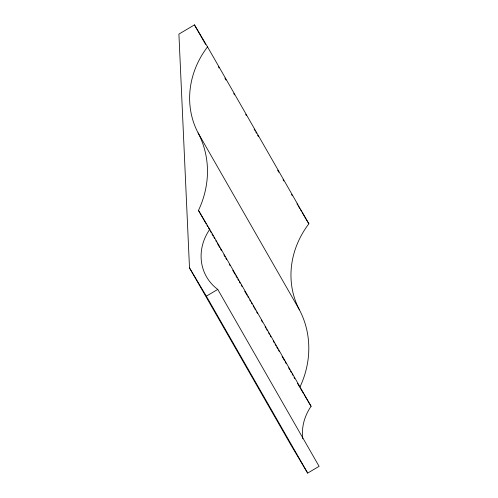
<?xml version="1.0" encoding="UTF-8"?>
<svg xmlns="http://www.w3.org/2000/svg" width="498" height="498" viewBox="0 0 498 498"><rect width="100%" height="100%" fill="white"/><g stroke="black" fill="none" stroke-linecap="round" stroke-linejoin="round"><path stroke-width="0.75" d="M194.45 24.9L178.906 34.101L189.495 267.893L290.832 444.832L307.677 473.1L319.094 466.34L217.763 289.406A49.271 44.652 -29.8 0 1 209.758 229.36L198.472 210.424A97.801 88.638 -29.8 0 0 198.098 132.898A88.339 80.06 -29.8 0 1 207.529 46.856L194.45 24.9L205.624 44.409M307.677 473.1L206.34 296.161L217.763 289.406M296.97 203.838L297.767 205.164M298.557 206.496L299.746 208.494M300.543 209.82L301.334 211.152M302.124 212.484L308.866 223.789A88.339 80.06 -29.8 0 0 299.429 309.837A97.801 88.638 -29.8 0 1 299.802 387.363L297.493 383.323M300.58 388.67L303.307 393.239M304.085 394.547L311.088 406.3A49.271 44.652 -29.8 0 0 302.796 438.769M189.495 267.893L206.34 296.161M207.529 46.856L308.866 223.789M218.336 66.614L219.108 67.958M224.891 78.049L226.042 80.066M233.749 93.524L234.521 94.869M245.695 114.378L246.466 115.723M254.173 129.181L254.939 130.526M255.711 131.87L256.482 133.215M257.64 135.232L258.406 136.583M277.672 170.216L278.83 172.24M283.069 179.635L283.841 180.986M291.542 194.438L292.314 195.782M198.098 132.898L299.429 309.837M209.758 229.36L311.088 406.3M198.472 210.424L206.172 223.876M206.944 225.227L207.716 226.571M208.488 227.916L209.646 229.933M210.411 231.277L211.183 232.622M211.955 233.973L213.113 235.99M213.879 237.334L214.65 238.679M215.808 240.696L216.58 242.04M217.346 243.391L219.662 247.425M220.433 248.77L221.585 250.787M223.901 254.827L225.052 256.844M225.824 258.188L226.596 259.533M229.292 264.245L230.064 265.59M232.759 270.302L235.075 274.336M235.84 275.68L236.998 277.697M237.77 279.048L238.542 280.393M239.308 281.737L240.08 283.082M241.237 285.099L242.009 286.443M244.705 291.156L247.014 295.19M247.786 296.54L248.558 297.885M249.716 299.902L250.482 301.246M251.253 302.591L252.025 303.936M253.183 305.959L253.955 307.303M254.721 308.648L255.493 309.993M256.651 312.009L257.422 313.354M261.276 320.083L262.427 322.1M265.123 326.812L265.895 328.157M266.667 329.502L267.438 330.846M268.596 332.869L269.362 334.214M270.134 335.559L270.906 336.903M273.215 340.943L274.373 342.96M275.145 344.305L275.917 345.649M276.683 346.994L277.84 349.017M278.612 350.362L279.384 351.706M282.08 356.412L284.389 360.452M285.161 361.797L286.319 363.814M288.628 367.854L289.786 369.871M290.558 371.215L291.324 372.56M292.096 373.905L292.868 375.249M294.025 377.272L294.791 378.617"/></g></svg>
